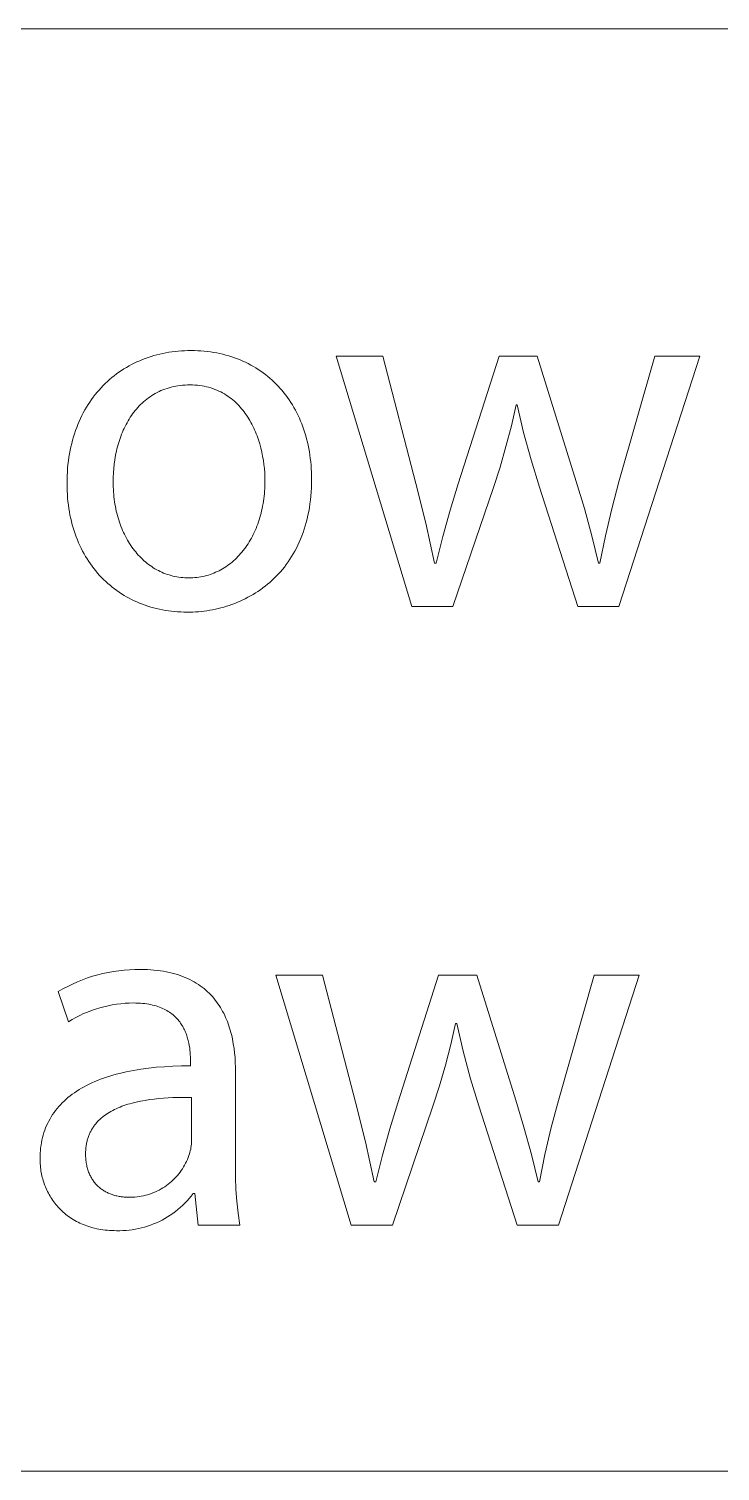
# Model space of a CAD drawing. Header units: millimetres. Extents: x -2542 to 6192, y -257 to 5845.
# Drawn here: x 4596 to 4712.9, y -256.6 to -12.5 of the extents above; entities that cross this region are included whole.
import ezdxf

# ---------------------------------------------------------------- set-up
doc = ezdxf.new("R2010")
doc.units = ezdxf.units.MM
doc.header["$MEASUREMENT"] = 0
doc.layers.add('Domyślny', color=7, linetype='Continuous', true_color=0x000000)

msp = doc.modelspace()

# ---------------------------------------------------------------- linework, layer by layer
at = {"layer": 'Domyślny', "color": 18, "lineweight": 15, "true_color": 0x000000}
for p, q in [((2891.58, -12.52), (6183.9, -12.52)), ((4615.26, -68.47), (4615.73, -68.29)), ((4615.73, -68.29), (4616.21, -68.12)), ((4616.21, -68.12), (4616.7, -67.96)), ((4616.7, -67.96), (4617.19, -67.81)), ((4617.19, -67.81), (4617.69, -67.68)), ((4617.69, -67.68), (4618.19, -67.55)), ((4618.19, -67.55), (4618.7, -67.44)), ((4618.7, -67.44), (4619.21, -67.34)), ((4619.21, -67.34), (4619.73, -67.25)), ((4619.73, -67.25), (4620.25, -67.17)), ((4620.25, -67.17), (4620.77, -67.1)), ((4620.77, -67.1), (4621.3, -67.05)), ((4621.3, -67.05), (4621.84, -67.01)), ((4621.84, -67.01), (4622.38, -66.98)), ((4622.38, -66.98), (4622.92, -66.96)), ((4622.92, -66.96), (4623.47, -66.95)), ((4623.47, -66.95), (4624.03, -66.96)), ((4624.03, -66.96), (4624.6, -66.98)), ((4624.6, -66.98), (4625.15, -67.01)), ((4625.15, -67.01), (4625.7, -67.05)), ((4625.7, -67.05), (4626.24, -67.11)), ((4626.24, -67.11), (4626.78, -67.18)), ((4626.78, -67.18), (4627.31, -67.26)), ((4627.31, -67.26), (4627.83, -67.36)), ((4627.83, -67.36), (4628.35, -67.46)), ((4628.35, -67.46), (4628.86, -67.58)), ((4628.86, -67.58), (4629.37, -67.71)), ((4629.37, -67.71), (4629.86, -67.85)), ((4629.86, -67.85), (4630.35, -68.01)), ((4630.35, -68.01), (4630.84, -68.17)), ((4630.84, -68.17), (4631.31, -68.35)), ((4660.79, -110.24), (4648.03, -67.93)), ((4648.03, -67.93), (4655.91, -67.93)), ((4655.91, -67.93), (4661.49, -89.45)), ((4668.67, -89.51), (4675.57, -67.93)), ((4675.57, -67.93), (4682.02, -67.93)), ((4682.02, -67.93), (4688.6, -89.1)), ((4695.84, -89.16), (4701.89, -67.93)), ((4709.51, -67.93), (4695.84, -110.24)), ((4701.89, -67.93), (4709.51, -67.93)), ((4610.87, -70.91), (4611.28, -70.61)), ((4611.28, -70.61), (4611.69, -70.33)), ((4611.69, -70.33), (4612.12, -70.06)), ((4612.12, -70.06), (4612.54, -69.8)), ((4612.54, -69.8), (4612.98, -69.55)), ((4612.98, -69.55), (4613.42, -69.31)), ((4613.42, -69.31), (4613.87, -69.09)), ((4613.87, -69.09), (4614.33, -68.87)), ((4614.33, -68.87), (4614.79, -68.67)), ((4614.79, -68.67), (4615.26, -68.47)), ((4631.31, -68.35), (4631.78, -68.54)), ((4631.78, -68.54), (4632.24, -68.73)), ((4632.24, -68.73), (4632.7, -68.94)), ((4632.7, -68.94), (4633.14, -69.17)), ((4633.14, -69.17), (4633.58, -69.4)), ((4633.58, -69.4), (4634.01, -69.64)), ((4634.01, -69.64), (4634.44, -69.89)), ((4634.44, -69.89), (4634.85, -70.16)), ((4634.85, -70.16), (4635.26, -70.43)), ((4635.26, -70.43), (4635.66, -70.72)), ((4635.66, -70.72), (4636.05, -71.01)), ((4608.25, -73.25), (4608.6, -72.89)), ((4608.6, -72.89), (4608.96, -72.53)), ((4608.96, -72.53), (4609.32, -72.18)), ((4609.32, -72.18), (4609.7, -71.85)), ((4609.7, -71.85), (4610.08, -71.52)), ((4610.08, -71.52), (4610.47, -71.21)), ((4610.47, -71.21), (4610.87, -70.91)), ((4620.13, -73.14), (4619.77, -73.24)), ((4620.5, -73.06), (4620.13, -73.14)), ((4620.88, -72.98), (4620.5, -73.06)), ((4621.26, -72.92), (4620.88, -72.98)), ((4621.65, -72.86), (4621.26, -72.92)), ((4622.05, -72.82), (4621.65, -72.86)), ((4622.46, -72.79), (4622.05, -72.82)), ((4622.87, -72.78), (4622.46, -72.79)), ((4623.29, -72.77), (4622.87, -72.78)), ((4623.72, -72.78), (4623.29, -72.77)), ((4624.13, -72.8), (4623.72, -72.78)), ((4624.54, -72.83), (4624.13, -72.8)), ((4624.94, -72.87), (4624.54, -72.83)), ((4625.33, -72.93), (4624.94, -72.87)), ((4625.71, -73), (4625.33, -72.93)), ((4626.08, -73.08), (4625.71, -73)), ((4626.45, -73.17), (4626.08, -73.08)), ((4626.81, -73.28), (4626.45, -73.17)), ((4636.05, -71.01), (4636.43, -71.32)), ((4636.43, -71.32), (4636.81, -71.63)), ((4636.81, -71.63), (4637.17, -71.96)), ((4637.17, -71.96), (4637.53, -72.29)), ((4637.53, -72.29), (4637.88, -72.64)), ((4637.88, -72.64), (4638.22, -72.99)), ((4638.22, -72.99), (4638.55, -73.35)), ((4606.34, -75.67), (4606.63, -75.24)), ((4606.63, -75.24), (4606.94, -74.82)), ((4606.94, -74.82), (4607.25, -74.41)), ((4607.25, -74.41), (4607.57, -74.02)), ((4607.57, -74.02), (4607.91, -73.63)), ((4607.91, -73.63), (4608.25, -73.25)), ((4615.45, -75.61), (4615.19, -75.84)), ((4615.71, -75.38), (4615.45, -75.61)), ((4615.98, -75.17), (4615.71, -75.38)), ((4616.26, -74.96), (4615.98, -75.17)), ((4616.54, -74.76), (4616.26, -74.96)), ((4616.83, -74.56), (4616.54, -74.76)), ((4617.13, -74.38), (4616.83, -74.56)), ((4617.43, -74.2), (4617.13, -74.38)), ((4617.74, -74.04), (4617.43, -74.2)), ((4618.06, -73.88), (4617.74, -74.04)), ((4618.39, -73.73), (4618.06, -73.88)), ((4618.72, -73.59), (4618.39, -73.73)), ((4619.06, -73.47), (4618.72, -73.59)), ((4619.41, -73.35), (4619.06, -73.47)), ((4619.77, -73.24), (4619.41, -73.35)), ((4627.16, -73.39), (4626.81, -73.28)), ((4627.51, -73.52), (4627.16, -73.39)), ((4627.84, -73.65), (4627.51, -73.52)), ((4628.17, -73.8), (4627.84, -73.65)), ((4628.49, -73.96), (4628.17, -73.8)), ((4628.81, -74.12), (4628.49, -73.96)), ((4629.11, -74.3), (4628.81, -74.12)), ((4629.41, -74.48), (4629.11, -74.3)), ((4629.71, -74.68), (4629.41, -74.48)), ((4629.99, -74.88), (4629.71, -74.68)), ((4630.27, -75.09), (4629.99, -74.88)), ((4630.54, -75.31), (4630.27, -75.09)), ((4630.8, -75.54), (4630.54, -75.31)), ((4631.06, -75.77), (4630.8, -75.54)), ((4638.55, -73.35), (4638.87, -73.73)), ((4638.87, -73.73), (4639.19, -74.11)), ((4639.19, -74.11), (4639.49, -74.5)), ((4639.49, -74.5), (4639.78, -74.9)), ((4639.78, -74.9), (4640.07, -75.31)), ((4640.07, -75.31), (4640.34, -75.73)), ((4604.77, -78.44), (4605.01, -77.95)), ((4605.01, -77.95), (4605.25, -77.48)), ((4605.25, -77.48), (4605.51, -77.01)), ((4605.51, -77.01), (4605.77, -76.55)), ((4605.77, -76.55), (4606.05, -76.1)), ((4606.05, -76.1), (4606.34, -75.67)), ((4613.39, -77.96), (4613.19, -78.25)), ((4613.59, -77.67), (4613.39, -77.96)), ((4613.8, -77.39), (4613.59, -77.67)), ((4614.01, -77.12), (4613.8, -77.39)), ((4614.24, -76.85), (4614.01, -77.12)), ((4614.47, -76.59), (4614.24, -76.85)), ((4614.7, -76.33), (4614.47, -76.59)), ((4614.94, -76.08), (4614.7, -76.33)), ((4615.19, -75.84), (4614.94, -76.08)), ((4631.31, -76.02), (4631.06, -75.77)), ((4631.55, -76.27), (4631.31, -76.02)), ((4631.78, -76.52), (4631.55, -76.27)), ((4632.01, -76.79), (4631.78, -76.52)), ((4632.23, -77.06), (4632.01, -76.79)), ((4632.44, -77.34), (4632.23, -77.06)), ((4632.65, -77.62), (4632.44, -77.34)), ((4632.85, -77.91), (4632.65, -77.62)), ((4633.05, -78.2), (4632.85, -77.91)), ((4640.34, -75.73), (4640.61, -76.16)), ((4640.61, -76.16), (4640.87, -76.59)), ((4640.87, -76.59), (4641.11, -77.04)), ((4641.11, -77.04), (4641.35, -77.49)), ((4641.35, -77.49), (4641.57, -77.95)), ((4641.57, -77.95), (4641.79, -78.42)), ((4678.45, -76.16), (4677.64, -79.69)), ((4678.62, -76.16), (4678.45, -76.16)), ((4679.72, -80.83), (4678.62, -76.16)), ((4603.76, -81.02), (4603.94, -80.48)), ((4603.94, -80.48), (4604.13, -79.96)), ((4604.13, -79.96), (4604.33, -79.44)), ((4604.33, -79.44), (4604.55, -78.94)), ((4604.55, -78.94), (4604.77, -78.44)), ((4612.01, -80.45), (4611.87, -80.79)), ((4612.16, -80.13), (4612.01, -80.45)), ((4612.32, -79.8), (4612.16, -80.13)), ((4612.48, -79.48), (4612.32, -79.8)), ((4612.65, -79.17), (4612.48, -79.48)), ((4612.82, -78.86), (4612.65, -79.17)), ((4613.01, -78.55), (4612.82, -78.86)), ((4613.19, -78.25), (4613.01, -78.55)), ((4633.23, -78.5), (4633.05, -78.2)), ((4633.41, -78.8), (4633.23, -78.5)), ((4633.59, -79.11), (4633.41, -78.8)), ((4633.76, -79.43), (4633.59, -79.11)), ((4633.92, -79.74), (4633.76, -79.43)), ((4634.07, -80.06), (4633.92, -79.74)), ((4634.22, -80.39), (4634.07, -80.06)), ((4634.36, -80.72), (4634.22, -80.39)), ((4641.79, -78.42), (4642, -78.89)), ((4642, -78.89), (4642.19, -79.38)), ((4642.19, -79.38), (4642.38, -79.87)), ((4642.38, -79.87), (4642.55, -80.37)), ((4642.55, -80.37), (4642.72, -80.88)), ((4677.64, -79.69), (4676.73, -83.21)), ((4603.15, -83.25), (4603.29, -82.68)), ((4603.29, -82.68), (4603.43, -82.12)), ((4603.43, -82.12), (4603.59, -81.56)), ((4603.59, -81.56), (4603.76, -81.02)), ((4611.15, -82.87), (4611.05, -83.22)), ((4611.25, -82.51), (4611.15, -82.87)), ((4611.36, -82.16), (4611.25, -82.51)), ((4611.48, -81.81), (4611.36, -82.16)), ((4611.6, -81.47), (4611.48, -81.81)), ((4611.73, -81.12), (4611.6, -81.47)), ((4611.87, -80.79), (4611.73, -81.12)), ((4634.5, -81.05), (4634.36, -80.72)), ((4634.63, -81.39), (4634.5, -81.05)), ((4634.75, -81.72), (4634.63, -81.39)), ((4634.87, -82.06), (4634.75, -81.72)), ((4634.98, -82.41), (4634.87, -82.06)), ((4635.08, -82.75), (4634.98, -82.41)), ((4635.27, -83.44), (4635.08, -82.75)), ((4642.72, -80.88), (4642.87, -81.4)), ((4642.87, -81.4), (4643.01, -81.92)), ((4643.01, -81.92), (4643.15, -82.45)), ((4643.15, -82.45), (4643.27, -82.99)), ((4680.97, -85.47), (4679.72, -80.83)), ((4602.74, -85.63), (4602.82, -85.02)), ((4602.82, -85.02), (4602.92, -84.42)), ((4602.92, -84.42), (4603.03, -83.83)), ((4603.03, -83.83), (4603.15, -83.25)), ((4610.58, -85.42), (4610.48, -86.16)), ((4610.71, -84.68), (4610.58, -85.42)), ((4610.87, -83.95), (4610.71, -84.68)), ((4610.95, -83.58), (4610.87, -83.95)), ((4611.05, -83.22), (4610.95, -83.58)), ((4635.44, -84.14), (4635.27, -83.44)), ((4635.58, -84.84), (4635.44, -84.14)), ((4635.7, -85.55), (4635.58, -84.84)), ((4643.27, -82.99), (4643.38, -83.53)), ((4643.38, -83.53), (4643.48, -84.08)), ((4643.48, -84.08), (4643.56, -84.64)), ((4643.56, -84.64), (4643.64, -85.21)), ((4643.64, -85.21), (4643.71, -85.78)), ((4676.73, -83.21), (4675.72, -86.69)), ((4602.52, -88.15), (4602.56, -87.51)), ((4602.56, -87.51), (4602.6, -86.87)), ((4602.6, -86.87), (4602.66, -86.25)), ((4602.66, -86.25), (4602.74, -85.63)), ((4610.34, -87.67), (4610.3, -88.42)), ((4610.4, -86.91), (4610.34, -87.67)), ((4610.48, -86.16), (4610.4, -86.91)), ((4635.8, -86.25), (4635.7, -85.55)), ((4635.88, -86.94), (4635.8, -86.25)), ((4635.93, -87.64), (4635.88, -86.94)), ((4635.96, -88.32), (4635.93, -87.64)), ((4643.71, -85.78), (4643.76, -86.36)), ((4643.76, -86.36), (4643.8, -86.94)), ((4643.8, -86.94), (4643.83, -87.53)), ((4643.83, -87.53), (4643.85, -88.13)), ((4675.72, -86.69), (4674.61, -90.15)), ((4682.37, -90.06), (4680.97, -85.47)), ((4602.5, -88.8), (4602.52, -88.15)), ((4602.5, -89.46), (4602.5, -88.8)), ((4602.5, -90.09), (4602.5, -89.46)), ((4602.52, -90.7), (4602.5, -90.09)), ((4610.3, -88.42), (4610.29, -89.17)), ((4610.29, -89.17), (4610.3, -89.6)), ((4610.3, -89.6), (4610.31, -90.03)), ((4610.31, -90.03), (4610.33, -90.46)), ((4635.94, -90.32), (4635.96, -89.88)), ((4635.97, -89), (4635.96, -88.32)), ((4635.96, -89.88), (4635.97, -89.44)), ((4635.97, -89.44), (4635.97, -89)), ((4643.82, -90.18), (4643.78, -90.88)), ((4643.85, -89.46), (4643.82, -90.18)), ((4643.85, -88.13), (4643.85, -88.74)), ((4643.85, -88.74), (4643.85, -89.46)), ((4661.49, -89.45), (4663.19, -96.15)), ((4667.31, -93.94), (4668.67, -89.51)), ((4674.61, -90.15), (4667.77, -110.24)), ((4688.86, -110.24), (4682.37, -90.06)), ((4688.6, -89.1), (4689.98, -93.67)), ((4694.61, -93.71), (4695.84, -89.16)), ((4602.56, -91.31), (4602.52, -90.7)), ((4602.6, -91.91), (4602.56, -91.31)), ((4602.66, -92.5), (4602.6, -91.91)), ((4602.73, -93.08), (4602.66, -92.5)), ((4610.33, -90.46), (4610.35, -90.88)), ((4610.35, -90.88), (4610.39, -91.3)), ((4610.39, -91.3), (4610.43, -91.71)), ((4610.43, -91.71), (4610.48, -92.12)), ((4610.48, -92.12), (4610.54, -92.53)), ((4610.54, -92.53), (4610.6, -92.93)), ((4635.66, -92.85), (4635.72, -92.44)), ((4635.72, -92.44), (4635.78, -92.03)), ((4635.78, -92.03), (4635.83, -91.61)), ((4635.83, -91.61), (4635.87, -91.18)), ((4635.87, -91.18), (4635.91, -90.75)), ((4635.91, -90.75), (4635.94, -90.32)), ((4643.66, -92.24), (4643.58, -92.91)), ((4643.73, -91.57), (4643.66, -92.24)), ((4643.78, -90.88), (4643.73, -91.57)), ((4602.81, -93.66), (4602.73, -93.08)), ((4602.9, -94.23), (4602.81, -93.66)), ((4603, -94.79), (4602.9, -94.23)), ((4603.12, -95.35), (4603, -94.79)), ((4610.6, -92.93), (4610.67, -93.33)), ((4610.67, -93.33), (4610.75, -93.72)), ((4610.75, -93.72), (4610.83, -94.11)), ((4610.83, -94.11), (4610.92, -94.49)), ((4610.92, -94.49), (4611.02, -94.87)), ((4611.02, -94.87), (4611.13, -95.24)), ((4635.11, -95.21), (4635.22, -94.83)), ((4635.22, -94.83), (4635.32, -94.45)), ((4635.32, -94.45), (4635.41, -94.06)), ((4635.41, -94.06), (4635.5, -93.66)), ((4635.5, -93.66), (4635.58, -93.26)), ((4635.58, -93.26), (4635.66, -92.85)), ((4643.24, -94.82), (4643.1, -95.43)), ((4643.37, -94.19), (4643.24, -94.82)), ((4643.48, -93.56), (4643.37, -94.19)), ((4643.58, -92.91), (4643.48, -93.56)), ((4666.06, -98.41), (4667.31, -93.94)), ((4689.98, -93.67), (4691.24, -98.28)), ((4693.54, -98.29), (4694.61, -93.71)), ((4603.25, -95.89), (4603.12, -95.35)), ((4603.39, -96.43), (4603.25, -95.89)), ((4603.54, -96.96), (4603.39, -96.43)), ((4603.7, -97.48), (4603.54, -96.96)), ((4603.87, -97.99), (4603.7, -97.48)), ((4611.13, -95.24), (4611.24, -95.61)), ((4611.24, -95.61), (4611.36, -95.98)), ((4611.36, -95.98), (4611.49, -96.34)), ((4611.49, -96.34), (4611.62, -96.69)), ((4611.62, -96.69), (4611.76, -97.04)), ((4611.76, -97.04), (4611.9, -97.38)), ((4611.9, -97.38), (4612.05, -97.72)), ((4634.17, -97.72), (4634.32, -97.38)), ((4634.32, -97.38), (4634.47, -97.04)), ((4634.47, -97.04), (4634.61, -96.68)), ((4634.61, -96.68), (4634.74, -96.32)), ((4634.74, -96.32), (4634.87, -95.96)), ((4634.87, -95.96), (4635, -95.59)), ((4635, -95.59), (4635.11, -95.21)), ((4642.61, -97.2), (4642.42, -97.76)), ((4642.79, -96.62), (4642.61, -97.2)), ((4642.95, -96.03), (4642.79, -96.62)), ((4643.1, -95.43), (4642.95, -96.03)), ((4663.19, -96.15), (4664.66, -102.91)), ((4604.05, -98.49), (4603.87, -97.99)), ((4604.25, -98.99), (4604.05, -98.49)), ((4604.45, -99.48), (4604.25, -98.99)), ((4604.67, -99.95), (4604.45, -99.48)), ((4604.89, -100.42), (4604.67, -99.95)), ((4612.05, -97.72), (4612.21, -98.05)), ((4612.21, -98.05), (4612.37, -98.38)), ((4612.37, -98.38), (4612.54, -98.7)), ((4612.54, -98.7), (4612.72, -99.02)), ((4612.72, -99.02), (4612.9, -99.32)), ((4612.9, -99.32), (4613.09, -99.63)), ((4613.09, -99.63), (4613.28, -99.92)), ((4613.28, -99.92), (4613.48, -100.21)), ((4632.71, -100.23), (4632.92, -99.94)), ((4632.92, -99.94), (4633.11, -99.64)), ((4633.11, -99.64), (4633.3, -99.34)), ((4633.3, -99.34), (4633.49, -99.03)), ((4633.49, -99.03), (4633.67, -98.71)), ((4633.67, -98.71), (4633.84, -98.39)), ((4633.84, -98.39), (4634, -98.06)), ((4634, -98.06), (4634.17, -97.72)), ((4641.54, -99.89), (4641.29, -100.39)), ((4641.77, -99.38), (4641.54, -99.89)), ((4642, -98.85), (4641.77, -99.38)), ((4642.21, -98.31), (4642, -98.85)), ((4642.42, -97.76), (4642.21, -98.31)), ((4664.92, -102.91), (4666.06, -98.41)), ((4691.24, -98.28), (4692.38, -102.91)), ((4692.61, -102.91), (4693.54, -98.29)), ((4605.13, -100.88), (4604.89, -100.42)), ((4605.37, -101.34), (4605.13, -100.88)), ((4605.63, -101.78), (4605.37, -101.34)), ((4605.89, -102.21), (4605.63, -101.78)), ((4606.17, -102.64), (4605.89, -102.21)), ((4613.48, -100.21), (4613.68, -100.49)), ((4613.68, -100.49), (4613.89, -100.77)), ((4613.89, -100.77), (4614.11, -101.04)), ((4614.11, -101.04), (4614.33, -101.3)), ((4614.33, -101.3), (4614.55, -101.56)), ((4614.55, -101.56), (4614.79, -101.8)), ((4614.79, -101.8), (4615.02, -102.05)), ((4615.02, -102.05), (4615.26, -102.28)), ((4615.26, -102.28), (4615.51, -102.51)), ((4630.66, -102.53), (4630.91, -102.3)), ((4630.91, -102.3), (4631.15, -102.07)), ((4631.15, -102.07), (4631.39, -101.83)), ((4631.39, -101.83), (4631.62, -101.58)), ((4631.62, -101.58), (4631.85, -101.32)), ((4631.85, -101.32), (4632.08, -101.06)), ((4632.08, -101.06), (4632.29, -100.79)), ((4632.29, -100.79), (4632.51, -100.51)), ((4632.51, -100.51), (4632.71, -100.23)), ((4640.18, -102.28), (4639.88, -102.73)), ((4640.48, -101.83), (4640.18, -102.28)), ((4640.76, -101.36), (4640.48, -101.83)), ((4641.03, -100.88), (4640.76, -101.36)), ((4641.29, -100.39), (4641.03, -100.88)), ((4606.45, -103.05), (4606.17, -102.64)), ((4606.74, -103.46), (4606.45, -103.05)), ((4607.04, -103.86), (4606.74, -103.46)), ((4607.35, -104.24), (4607.04, -103.86)), ((4607.67, -104.62), (4607.35, -104.24)), ((4608, -104.99), (4607.67, -104.62)), ((4615.51, -102.51), (4615.76, -102.72)), ((4615.76, -102.72), (4616.02, -102.94)), ((4616.02, -102.94), (4616.28, -103.14)), ((4616.28, -103.14), (4616.55, -103.33)), ((4616.55, -103.33), (4616.82, -103.52)), ((4616.82, -103.52), (4617.09, -103.7)), ((4617.09, -103.7), (4617.37, -103.87)), ((4617.37, -103.87), (4617.66, -104.04)), ((4617.66, -104.04), (4617.95, -104.19)), ((4617.95, -104.19), (4618.24, -104.34)), ((4618.24, -104.34), (4618.54, -104.47)), ((4618.54, -104.47), (4618.84, -104.6)), ((4618.84, -104.6), (4619.15, -104.72)), ((4619.15, -104.72), (4619.46, -104.83)), ((4619.46, -104.83), (4619.77, -104.93)), ((4619.77, -104.93), (4620.09, -105.03)), ((4626.09, -105.03), (4626.41, -104.94)), ((4626.41, -104.94), (4626.72, -104.84)), ((4626.72, -104.84), (4627.03, -104.73)), ((4627.03, -104.73), (4627.33, -104.61)), ((4627.33, -104.61), (4627.63, -104.48)), ((4627.63, -104.48), (4627.93, -104.35)), ((4627.93, -104.35), (4628.22, -104.2)), ((4628.22, -104.2), (4628.51, -104.05)), ((4628.51, -104.05), (4628.79, -103.89)), ((4628.79, -103.89), (4629.07, -103.72)), ((4629.07, -103.72), (4629.35, -103.54)), ((4629.35, -103.54), (4629.62, -103.35)), ((4629.62, -103.35), (4629.89, -103.16)), ((4629.89, -103.16), (4630.15, -102.96)), ((4630.15, -102.96), (4630.41, -102.75)), ((4630.41, -102.75), (4630.66, -102.53)), ((4638.24, -104.76), (4637.89, -105.13)), ((4638.59, -104.38), (4638.24, -104.76)), ((4638.92, -103.98), (4638.59, -104.38)), ((4639.25, -103.58), (4638.92, -103.98)), ((4639.57, -103.16), (4639.25, -103.58)), ((4639.88, -102.73), (4639.57, -103.16)), ((4664.66, -102.91), (4664.92, -102.91)), ((4692.38, -102.91), (4692.61, -102.91)), ((4608.34, -105.35), (4608, -104.99)), ((4608.69, -105.69), (4608.34, -105.35)), ((4609.04, -106.03), (4608.69, -105.69)), ((4609.4, -106.36), (4609.04, -106.03)), ((4609.77, -106.68), (4609.4, -106.36)), ((4610.15, -106.99), (4609.77, -106.68)), ((4610.53, -107.29), (4610.15, -106.99)), ((4610.93, -107.58), (4610.53, -107.29)), ((4620.09, -105.03), (4620.41, -105.11)), ((4620.41, -105.11), (4620.74, -105.18)), ((4620.74, -105.18), (4621.07, -105.25)), ((4621.07, -105.25), (4621.4, -105.3)), ((4621.4, -105.3), (4621.74, -105.35)), ((4621.74, -105.35), (4622.08, -105.38)), ((4622.08, -105.38), (4622.42, -105.41)), ((4622.42, -105.41), (4622.77, -105.42)), ((4622.77, -105.42), (4623.12, -105.43)), ((4623.12, -105.43), (4623.46, -105.42)), ((4623.46, -105.42), (4623.8, -105.41)), ((4623.8, -105.41), (4624.14, -105.38)), ((4624.14, -105.38), (4624.47, -105.35)), ((4624.47, -105.35), (4624.8, -105.31)), ((4624.8, -105.31), (4625.13, -105.25)), ((4625.13, -105.25), (4625.45, -105.19)), ((4625.45, -105.19), (4625.77, -105.12)), ((4625.77, -105.12), (4626.09, -105.03)), ((4635.6, -107.13), (4635.2, -107.42)), ((4636, -106.82), (4635.6, -107.13)), ((4636.39, -106.51), (4636, -106.82)), ((4636.78, -106.18), (4636.39, -106.51)), ((4637.15, -105.84), (4636.78, -106.18)), ((4637.52, -105.49), (4637.15, -105.84)), ((4637.89, -105.13), (4637.52, -105.49)), ((4611.33, -107.85), (4610.93, -107.58)), ((4611.73, -108.12), (4611.33, -107.85)), ((4612.15, -108.38), (4611.73, -108.12)), ((4612.57, -108.62), (4612.15, -108.38)), ((4613, -108.86), (4612.57, -108.62)), ((4613.43, -109.09), (4613, -108.86)), ((4613.88, -109.3), (4613.43, -109.09)), ((4614.32, -109.5), (4613.88, -109.3)), ((4614.78, -109.7), (4614.32, -109.5)), ((4615.24, -109.88), (4614.78, -109.7)), ((4630.85, -109.73), (4630.39, -109.91)), ((4631.31, -109.55), (4630.85, -109.73)), ((4631.76, -109.36), (4631.31, -109.55)), ((4632.21, -109.15), (4631.76, -109.36)), ((4632.65, -108.94), (4632.21, -109.15)), ((4633.09, -108.71), (4632.65, -108.94)), ((4633.52, -108.48), (4633.09, -108.71)), ((4633.95, -108.23), (4633.52, -108.48)), ((4634.37, -107.97), (4633.95, -108.23)), ((4634.79, -107.7), (4634.37, -107.97)), ((4635.2, -107.42), (4634.79, -107.7)), ((4615.71, -110.05), (4615.24, -109.88)), ((4616.18, -110.21), (4615.71, -110.05)), ((4616.66, -110.35), (4616.18, -110.21)), ((4617.14, -110.49), (4616.66, -110.35)), ((4617.63, -110.62), (4617.14, -110.49)), ((4618.13, -110.73), (4617.63, -110.62)), ((4618.63, -110.83), (4618.13, -110.73)), ((4619.13, -110.92), (4618.63, -110.83)), ((4619.64, -111), (4619.13, -110.92)), ((4620.16, -111.07), (4619.64, -111)), ((4620.68, -111.12), (4620.16, -111.07)), ((4621.2, -111.16), (4620.68, -111.12)), ((4621.73, -111.19), (4621.2, -111.16)), ((4622.26, -111.21), (4621.73, -111.19)), ((4622.8, -111.22), (4622.26, -111.21)), ((4623.28, -111.21), (4622.8, -111.22)), ((4623.76, -111.2), (4623.28, -111.21)), ((4624.24, -111.17), (4623.76, -111.2)), ((4624.72, -111.14), (4624.24, -111.17)), ((4625.2, -111.09), (4624.72, -111.14)), ((4625.68, -111.04), (4625.2, -111.09)), ((4626.16, -110.97), (4625.68, -111.04)), ((4626.63, -110.89), (4626.16, -110.97)), ((4627.11, -110.81), (4626.63, -110.89)), ((4627.59, -110.71), (4627.11, -110.81)), ((4628.06, -110.6), (4627.59, -110.71)), ((4628.53, -110.48), (4628.06, -110.6)), ((4629, -110.35), (4628.53, -110.48)), ((4629.47, -110.22), (4629, -110.35)), ((4629.93, -110.07), (4629.47, -110.22)), ((4630.39, -109.91), (4629.93, -110.07)), ((4667.77, -110.24), (4660.79, -110.24)), ((4695.84, -110.24), (4688.86, -110.24)), ((4605.1, -173.44), (4605.95, -173.12)), ((4605.95, -173.12), (4606.82, -172.84)), ((4606.82, -172.84), (4607.69, -172.59)), ((4607.69, -172.59), (4608.57, -172.37)), ((4608.57, -172.37), (4609.46, -172.17)), ((4609.46, -172.17), (4610.36, -172.01)), ((4610.36, -172.01), (4611.26, -171.89)), ((4611.26, -171.89), (4612.16, -171.79)), ((4612.16, -171.79), (4613.07, -171.72)), ((4613.07, -171.72), (4613.98, -171.69)), ((4613.98, -171.69), (4614.89, -171.68)), ((4614.89, -171.68), (4615.49, -171.69)), ((4615.49, -171.69), (4616.08, -171.71)), ((4616.08, -171.71), (4616.65, -171.74)), ((4616.65, -171.74), (4617.2, -171.78)), ((4617.2, -171.78), (4617.75, -171.84)), ((4617.75, -171.84), (4618.28, -171.91)), ((4618.28, -171.91), (4618.79, -171.99)), ((4618.79, -171.99), (4619.3, -172.08)), ((4619.3, -172.08), (4619.79, -172.18)), ((4619.79, -172.18), (4620.27, -172.29)), ((4620.27, -172.29), (4620.73, -172.42)), ((4620.73, -172.42), (4621.18, -172.55)), ((4621.18, -172.55), (4621.62, -172.7)), ((4621.62, -172.7), (4622.05, -172.85)), ((4622.05, -172.85), (4622.46, -173.02)), ((4622.46, -173.02), (4622.87, -173.2)), ((4622.87, -173.2), (4623.26, -173.38)), ((4650.57, -214.94), (4637.8, -172.62)), ((4637.8, -172.62), (4645.68, -172.62)), ((4645.68, -172.62), (4651.27, -194.14)), ((4658.45, -194.23), (4665.34, -172.62)), ((4665.34, -172.62), (4671.8, -172.62)), ((4671.8, -172.62), (4678.37, -193.82)), ((4685.61, -193.85), (4691.66, -172.62)), ((4699.28, -172.62), (4685.61, -214.94)), ((4691.66, -172.62), (4699.28, -172.62)), ((4601.02, -175.43), (4601.8, -174.98)), ((4602.73, -180.52), (4601.02, -175.43)), ((4601.8, -174.98), (4602.61, -174.55)), ((4602.61, -174.55), (4603.42, -174.15)), ((4603.42, -174.15), (4604.26, -173.78)), ((4604.26, -173.78), (4605.1, -173.44)), ((4623.26, -173.38), (4623.64, -173.58)), ((4623.64, -173.58), (4624.01, -173.78)), ((4624.01, -173.78), (4624.36, -173.99)), ((4624.36, -173.99), (4624.71, -174.21)), ((4624.71, -174.21), (4625.04, -174.44)), ((4625.04, -174.44), (4625.36, -174.68)), ((4625.36, -174.68), (4625.68, -174.93)), ((4625.68, -174.93), (4625.98, -175.18)), ((4625.98, -175.18), (4626.27, -175.44)), ((4626.27, -175.44), (4626.55, -175.71)), ((4626.55, -175.71), (4626.82, -175.99)), ((4608.72, -177.98), (4608.02, -178.17)), ((4609.43, -177.82), (4608.72, -177.98)), ((4610.14, -177.68), (4609.43, -177.82)), ((4610.86, -177.56), (4610.14, -177.68)), ((4611.58, -177.47), (4610.86, -177.56)), ((4612.31, -177.41), (4611.58, -177.47)), ((4613.03, -177.37), (4612.31, -177.41)), ((4613.76, -177.35), (4613.03, -177.37)), ((4614.16, -177.36), (4613.76, -177.35)), ((4614.55, -177.37), (4614.16, -177.36)), ((4614.92, -177.39), (4614.55, -177.37)), ((4615.29, -177.42), (4614.92, -177.39)), ((4615.65, -177.46), (4615.29, -177.42)), ((4616, -177.51), (4615.65, -177.46)), ((4616.33, -177.57), (4616, -177.51)), ((4616.66, -177.63), (4616.33, -177.57)), ((4616.97, -177.7), (4616.66, -177.63)), ((4617.28, -177.78), (4616.97, -177.7)), ((4617.58, -177.86), (4617.28, -177.78)), ((4617.86, -177.96), (4617.58, -177.86)), ((4618.14, -178.06), (4617.86, -177.96)), ((4618.41, -178.16), (4618.14, -178.06)), ((4618.67, -178.27), (4618.41, -178.16)), ((4626.82, -175.99), (4627.08, -176.27)), ((4627.08, -176.27), (4627.33, -176.56)), ((4627.33, -176.56), (4627.57, -176.86)), ((4627.57, -176.86), (4627.8, -177.16)), ((4627.8, -177.16), (4628.02, -177.47)), ((4628.02, -177.47), (4628.23, -177.79)), ((4628.23, -177.79), (4628.44, -178.11)), ((4628.44, -178.11), (4628.63, -178.43)), ((4603.36, -180.15), (4602.73, -180.52)), ((4603.99, -179.8), (4603.36, -180.15)), ((4604.64, -179.47), (4603.99, -179.8)), ((4605.3, -179.16), (4604.64, -179.47)), ((4605.97, -178.88), (4605.3, -179.16)), ((4606.64, -178.62), (4605.97, -178.88)), ((4607.33, -178.38), (4606.64, -178.62)), ((4608.02, -178.17), (4607.33, -178.38)), ((4618.92, -178.39), (4618.67, -178.27)), ((4619.16, -178.51), (4618.92, -178.39)), ((4619.39, -178.64), (4619.16, -178.51)), ((4619.61, -178.78), (4619.39, -178.64)), ((4619.83, -178.92), (4619.61, -178.78)), ((4620.04, -179.06), (4619.83, -178.92)), ((4620.24, -179.21), (4620.04, -179.06)), ((4620.43, -179.37), (4620.24, -179.21)), ((4620.61, -179.53), (4620.43, -179.37)), ((4620.79, -179.69), (4620.61, -179.53)), ((4620.96, -179.86), (4620.79, -179.69)), ((4621.12, -180.03), (4620.96, -179.86)), ((4621.27, -180.2), (4621.12, -180.03)), ((4621.42, -180.38), (4621.27, -180.2)), ((4621.56, -180.56), (4621.42, -180.38)), ((4621.69, -180.75), (4621.56, -180.56)), ((4628.63, -178.43), (4628.81, -178.77)), ((4628.81, -178.77), (4628.99, -179.1)), ((4628.99, -179.1), (4629.16, -179.45)), ((4629.16, -179.45), (4629.32, -179.79)), ((4629.32, -179.79), (4629.47, -180.14)), ((4629.47, -180.14), (4629.61, -180.5)), ((4629.61, -180.5), (4629.75, -180.86)), ((4621.82, -180.93), (4621.69, -180.75)), ((4621.94, -181.12), (4621.82, -180.93)), ((4622.06, -181.32), (4621.94, -181.12)), ((4622.16, -181.51), (4622.06, -181.32)), ((4622.27, -181.71), (4622.16, -181.51)), ((4622.36, -181.9), (4622.27, -181.71)), ((4622.46, -182.1), (4622.36, -181.9)), ((4622.54, -182.31), (4622.46, -182.1)), ((4622.62, -182.51), (4622.54, -182.31)), ((4622.7, -182.71), (4622.62, -182.51)), ((4622.77, -182.91), (4622.7, -182.71)), ((4622.83, -183.12), (4622.77, -182.91)), ((4629.75, -180.86), (4629.87, -181.22)), ((4629.87, -181.22), (4629.99, -181.59)), ((4629.99, -181.59), (4630.1, -181.96)), ((4630.1, -181.96), (4630.21, -182.34)), ((4630.21, -182.34), (4630.31, -182.71)), ((4630.31, -182.71), (4630.4, -183.09)), ((4668.22, -180.85), (4667.41, -184.39)), ((4668.4, -180.85), (4668.22, -180.85)), ((4669.49, -185.53), (4668.4, -180.85)), ((4622.9, -183.32), (4622.83, -183.12)), ((4622.95, -183.53), (4622.9, -183.32)), ((4623, -183.73), (4622.95, -183.53)), ((4623.05, -183.94), (4623, -183.73)), ((4623.1, -184.14), (4623.05, -183.94)), ((4623.17, -184.54), (4623.1, -184.14)), ((4623.24, -184.94), (4623.17, -184.54)), ((4623.29, -185.34), (4623.24, -184.94)), ((4623.32, -185.72), (4623.29, -185.34)), ((4630.4, -183.09), (4630.48, -183.48)), ((4630.48, -183.48), (4630.55, -183.86)), ((4630.55, -183.86), (4630.62, -184.25)), ((4630.62, -184.25), (4630.75, -185.03)), ((4630.75, -185.03), (4630.84, -185.81)), ((4667.41, -184.39), (4666.5, -187.9)), ((4623.35, -186.1), (4623.32, -185.72)), ((4623.37, -186.46), (4623.35, -186.1)), ((4623.38, -186.82), (4623.37, -186.46)), ((4623.38, -187.15), (4623.38, -186.82)), ((4623.38, -188), (4623.38, -187.15)), ((4630.84, -185.81), (4630.91, -186.6)), ((4630.91, -186.6), (4630.96, -187.4)), ((4630.96, -187.4), (4630.99, -188.19)), ((4666.5, -187.9), (4665.49, -191.38)), ((4670.74, -190.18), (4669.49, -185.53)), ((4607.67, -190.45), (4608.16, -190.26)), ((4608.16, -190.26), (4608.67, -190.07)), ((4608.67, -190.07), (4609.18, -189.9)), ((4609.18, -189.9), (4609.71, -189.73)), ((4609.71, -189.73), (4610.25, -189.57)), ((4610.25, -189.57), (4610.8, -189.41)), ((4610.8, -189.41), (4611.36, -189.27)), ((4611.36, -189.27), (4612.52, -189)), ((4612.52, -189), (4613.73, -188.76)), ((4613.73, -188.76), (4614.98, -188.55)), ((4614.98, -188.55), (4616.27, -188.38)), ((4616.27, -188.38), (4617.6, -188.24)), ((4617.6, -188.24), (4618.98, -188.13)), ((4618.98, -188.13), (4620.41, -188.05)), ((4620.41, -188.05), (4621.87, -188.01)), ((4621.87, -188.01), (4623.38, -188)), ((4630.99, -188.19), (4631, -188.99)), ((4631, -188.99), (4631, -204.84)), ((4672.15, -194.78), (4670.74, -190.18)), ((4603.02, -193.07), (4603.38, -192.8)), ((4603.38, -192.8), (4603.75, -192.53)), ((4603.75, -192.53), (4604.14, -192.27)), ((4604.14, -192.27), (4604.54, -192.02)), ((4604.54, -192.02), (4604.95, -191.77)), ((4604.95, -191.77), (4605.37, -191.53)), ((4605.37, -191.53), (4605.81, -191.3)), ((4605.81, -191.3), (4606.26, -191.08)), ((4606.26, -191.08), (4606.71, -190.86)), ((4606.71, -190.86), (4607.19, -190.65)), ((4607.19, -190.65), (4607.67, -190.45)), ((4665.49, -191.38), (4664.38, -194.84)), ((4600.55, -195.55), (4600.82, -195.21)), ((4600.82, -195.21), (4601.09, -194.89)), ((4601.09, -194.89), (4601.38, -194.57)), ((4601.38, -194.57), (4601.68, -194.25)), ((4601.68, -194.25), (4602, -193.95)), ((4602, -193.95), (4602.33, -193.65)), ((4602.33, -193.65), (4602.66, -193.36)), ((4602.66, -193.36), (4603.02, -193.07)), ((4610.83, -195.24), (4610.52, -195.38)), ((4611.14, -195.1), (4610.83, -195.24)), ((4611.46, -194.97), (4611.14, -195.1)), ((4611.78, -194.84), (4611.46, -194.97)), ((4612.11, -194.72), (4611.78, -194.84)), ((4612.45, -194.61), (4612.11, -194.72)), ((4612.79, -194.5), (4612.45, -194.61)), ((4613.14, -194.4), (4612.79, -194.5)), ((4613.49, -194.3), (4613.14, -194.4)), ((4614.21, -194.12), (4613.49, -194.3)), ((4614.94, -193.96), (4614.21, -194.12)), ((4615.69, -193.83), (4614.94, -193.96)), ((4616.45, -193.71), (4615.69, -193.83)), ((4617.22, -193.61), (4616.45, -193.71)), ((4618.01, -193.53), (4617.22, -193.61)), ((4618.79, -193.46), (4618.01, -193.53)), ((4619.59, -193.41), (4618.79, -193.46)), ((4620.38, -193.37), (4619.59, -193.41)), ((4621.98, -193.34), (4620.38, -193.37)), ((4623.56, -193.35), (4621.98, -193.34)), ((4623.56, -200.71), (4623.56, -193.35)), ((4651.27, -194.14), (4652.97, -200.85)), ((4657.09, -198.66), (4658.45, -194.23)), ((4664.38, -194.84), (4657.55, -214.94)), ((4678.63, -214.94), (4672.15, -194.78)), ((4678.37, -193.82), (4679.76, -198.38)), ((4684.39, -198.4), (4685.61, -193.85)), ((4599.23, -197.71), (4599.41, -197.33)), ((4599.41, -197.33), (4599.62, -196.96)), ((4599.62, -196.96), (4599.83, -196.6)), ((4599.83, -196.6), (4600.06, -196.24)), ((4600.06, -196.24), (4600.3, -195.89)), ((4600.3, -195.89), (4600.55, -195.55)), ((4607.46, -197.66), (4607.36, -197.78)), ((4607.56, -197.55), (4607.46, -197.66)), ((4607.67, -197.43), (4607.56, -197.55)), ((4607.77, -197.32), (4607.67, -197.43)), ((4607.88, -197.21), (4607.77, -197.32)), ((4608, -197.1), (4607.88, -197.21)), ((4608.11, -196.99), (4608, -197.1)), ((4608.23, -196.89), (4608.11, -196.99)), ((4608.34, -196.79), (4608.23, -196.89)), ((4608.47, -196.69), (4608.34, -196.79)), ((4608.59, -196.59), (4608.47, -196.69)), ((4608.84, -196.39), (4608.59, -196.59)), ((4609.1, -196.21), (4608.84, -196.39)), ((4609.37, -196.03), (4609.1, -196.21)), ((4609.65, -195.86), (4609.37, -196.03)), ((4609.93, -195.69), (4609.65, -195.86)), ((4610.22, -195.53), (4609.93, -195.69)), ((4610.52, -195.38), (4610.22, -195.53)), ((4598.26, -200.55), (4598.36, -200.12)), ((4598.36, -200.12), (4598.47, -199.7)), ((4598.47, -199.7), (4598.6, -199.29)), ((4598.6, -199.29), (4598.73, -198.88)), ((4598.73, -198.88), (4598.88, -198.48)), ((4598.88, -198.48), (4599.05, -198.09)), ((4599.05, -198.09), (4599.23, -197.71)), ((4606.07, -200.11), (4606.02, -200.27)), ((4606.12, -199.95), (4606.07, -200.11)), ((4606.18, -199.8), (4606.12, -199.95)), ((4606.24, -199.65), (4606.18, -199.8)), ((4606.3, -199.51), (4606.24, -199.65)), ((4606.36, -199.36), (4606.3, -199.51)), ((4606.43, -199.22), (4606.36, -199.36)), ((4606.5, -199.08), (4606.43, -199.22)), ((4606.58, -198.94), (4606.5, -199.08)), ((4606.65, -198.8), (4606.58, -198.94)), ((4606.73, -198.67), (4606.65, -198.8)), ((4606.81, -198.53), (4606.73, -198.67)), ((4606.9, -198.4), (4606.81, -198.53)), ((4606.99, -198.27), (4606.9, -198.4)), ((4607.08, -198.15), (4606.99, -198.27)), ((4607.17, -198.02), (4607.08, -198.15)), ((4607.26, -197.9), (4607.17, -198.02)), ((4607.36, -197.78), (4607.26, -197.9)), ((4655.84, -203.12), (4657.09, -198.66)), ((4679.76, -198.38), (4681.02, -202.98)), ((4683.31, -202.99), (4684.39, -198.4)), ((4597.96, -202.79), (4597.99, -202.33)), ((4597.99, -202.33), (4598.04, -201.87)), ((4598.04, -201.87), (4598.1, -201.42)), ((4598.1, -201.42), (4598.17, -200.98)), ((4598.17, -200.98), (4598.26, -200.55)), ((4605.65, -202.51), (4605.64, -202.7)), ((4605.66, -202.32), (4605.65, -202.51)), ((4605.67, -202.14), (4605.66, -202.32)), ((4605.68, -201.95), (4605.67, -202.14)), ((4605.7, -201.78), (4605.68, -201.95)), ((4605.73, -201.6), (4605.7, -201.78)), ((4605.75, -201.42), (4605.73, -201.6)), ((4605.78, -201.25), (4605.75, -201.42)), ((4605.81, -201.08), (4605.78, -201.25)), ((4605.85, -200.91), (4605.81, -201.08)), ((4605.88, -200.75), (4605.85, -200.91)), ((4605.93, -200.58), (4605.88, -200.75)), ((4605.97, -200.42), (4605.93, -200.58)), ((4606.02, -200.27), (4605.97, -200.42)), ((4623.28, -202.62), (4623.35, -202.35)), ((4623.35, -202.35), (4623.41, -202.08)), ((4623.41, -202.08), (4623.46, -201.81)), ((4623.46, -201.81), (4623.49, -201.54)), ((4623.49, -201.54), (4623.53, -201.26)), ((4623.53, -201.26), (4623.55, -200.98)), ((4623.55, -200.98), (4623.56, -200.71)), ((4652.97, -200.85), (4654.44, -207.61)), ((4597.93, -203.73), (4597.94, -203.26)), ((4597.94, -204.02), (4597.93, -203.73)), ((4597.94, -203.26), (4597.96, -202.79)), ((4597.95, -204.31), (4597.94, -204.02)), ((4597.96, -204.59), (4597.95, -204.31)), ((4597.99, -204.88), (4597.96, -204.59)), ((4598.01, -205.17), (4597.99, -204.88)), ((4605.64, -202.7), (4605.64, -202.89)), ((4605.64, -202.89), (4605.64, -203.12)), ((4605.64, -203.12), (4605.65, -203.35)), ((4605.65, -203.35), (4605.66, -203.57)), ((4605.66, -203.57), (4605.68, -203.79)), ((4605.68, -203.79), (4605.7, -204.01)), ((4605.7, -204.01), (4605.73, -204.22)), ((4605.73, -204.22), (4605.76, -204.43)), ((4605.76, -204.43), (4605.79, -204.63)), ((4605.79, -204.63), (4605.83, -204.83)), ((4605.83, -204.83), (4605.87, -205.03)), ((4622.21, -205.1), (4622.39, -204.79)), ((4622.39, -204.79), (4622.56, -204.47)), ((4622.56, -204.47), (4622.72, -204.15)), ((4622.72, -204.15), (4622.86, -203.82)), ((4622.86, -203.82), (4623, -203.49)), ((4623, -203.49), (4623.12, -203.15)), ((4623.12, -203.15), (4623.21, -202.89)), ((4623.21, -202.89), (4623.28, -202.62)), ((4631, -204.84), (4631, -206.86)), ((4654.7, -207.61), (4655.84, -203.12)), ((4681.02, -202.98), (4682.15, -207.61)), ((4682.38, -207.61), (4683.31, -202.99)), ((4598.05, -205.45), (4598.01, -205.17)), ((4598.09, -205.73), (4598.05, -205.45)), ((4598.14, -206.02), (4598.09, -205.73)), ((4598.19, -206.3), (4598.14, -206.02)), ((4598.26, -206.58), (4598.19, -206.3)), ((4598.32, -206.86), (4598.26, -206.58)), ((4598.4, -207.13), (4598.32, -206.86)), ((4598.48, -207.41), (4598.4, -207.13)), ((4598.56, -207.68), (4598.48, -207.41)), ((4605.87, -205.03), (4605.92, -205.22)), ((4605.92, -205.22), (4605.97, -205.41)), ((4605.97, -205.41), (4606.03, -205.6)), ((4606.03, -205.6), (4606.09, -205.78)), ((4606.09, -205.78), (4606.15, -205.96)), ((4606.15, -205.96), (4606.22, -206.13)), ((4606.22, -206.13), (4606.29, -206.3)), ((4606.29, -206.3), (4606.37, -206.47)), ((4606.37, -206.47), (4606.45, -206.63)), ((4606.45, -206.63), (4606.53, -206.79)), ((4606.53, -206.79), (4606.62, -206.95)), ((4606.62, -206.95), (4606.71, -207.1)), ((4606.71, -207.1), (4606.8, -207.25)), ((4606.8, -207.25), (4606.9, -207.39)), ((4606.9, -207.39), (4607, -207.53)), ((4620.16, -207.57), (4620.42, -207.33)), ((4620.42, -207.33), (4620.68, -207.08)), ((4620.68, -207.08), (4620.92, -206.82)), ((4620.92, -206.82), (4621.16, -206.55)), ((4621.16, -206.55), (4621.39, -206.28)), ((4621.39, -206.28), (4621.61, -205.99)), ((4621.61, -205.99), (4621.82, -205.7)), ((4621.82, -205.7), (4622.02, -205.4)), ((4622.02, -205.4), (4622.21, -205.1)), ((4631, -206.86), (4631.07, -208.89)), ((4598.66, -207.95), (4598.56, -207.68)), ((4598.75, -208.22), (4598.66, -207.95)), ((4598.86, -208.49), (4598.75, -208.22)), ((4598.97, -208.75), (4598.86, -208.49)), ((4599.09, -209.01), (4598.97, -208.75)), ((4599.21, -209.27), (4599.09, -209.01)), ((4599.34, -209.53), (4599.21, -209.27)), ((4599.48, -209.78), (4599.34, -209.53)), ((4599.63, -210.03), (4599.48, -209.78)), ((4607, -207.53), (4607.1, -207.67)), ((4607.1, -207.67), (4607.21, -207.81)), ((4607.21, -207.81), (4607.32, -207.94)), ((4607.32, -207.94), (4607.44, -208.06)), ((4607.44, -208.06), (4607.55, -208.18)), ((4607.55, -208.18), (4607.67, -208.3)), ((4607.67, -208.3), (4607.79, -208.42)), ((4607.79, -208.42), (4607.92, -208.53)), ((4607.92, -208.53), (4608.05, -208.64)), ((4608.05, -208.64), (4608.18, -208.74)), ((4608.18, -208.74), (4608.31, -208.84)), ((4608.31, -208.84), (4608.45, -208.94)), ((4608.45, -208.94), (4608.59, -209.03)), ((4608.59, -209.03), (4608.73, -209.12)), ((4608.73, -209.12), (4608.87, -209.21)), ((4608.87, -209.21), (4609.02, -209.29)), ((4609.02, -209.29), (4609.17, -209.37)), ((4609.17, -209.37), (4609.32, -209.45)), ((4609.32, -209.45), (4609.47, -209.52)), ((4609.47, -209.52), (4609.63, -209.59)), ((4609.63, -209.59), (4609.79, -209.65)), ((4609.79, -209.65), (4609.95, -209.71)), ((4609.95, -209.71), (4610.11, -209.77)), ((4610.11, -209.77), (4610.27, -209.83)), ((4610.27, -209.83), (4610.44, -209.88)), ((4610.44, -209.88), (4610.6, -209.92)), ((4615.76, -209.9), (4616.1, -209.81)), ((4616.1, -209.81), (4616.45, -209.7)), ((4616.45, -209.7), (4616.79, -209.58)), ((4616.79, -209.58), (4617.12, -209.45)), ((4617.12, -209.45), (4617.45, -209.31)), ((4617.45, -209.31), (4617.78, -209.16)), ((4617.78, -209.16), (4618.1, -209)), ((4618.1, -209), (4618.41, -208.83)), ((4618.41, -208.83), (4618.72, -208.64)), ((4618.72, -208.64), (4619.02, -208.45)), ((4619.02, -208.45), (4619.32, -208.24)), ((4619.32, -208.24), (4619.6, -208.03)), ((4619.6, -208.03), (4619.88, -207.81)), ((4619.88, -207.81), (4620.16, -207.57)), ((4623.82, -209.61), (4623.49, -210.03)), ((4624.11, -209.61), (4623.82, -209.61)), ((4624.69, -214.93), (4624.11, -209.61)), ((4631.07, -208.89), (4631.21, -210.91)), ((4654.44, -207.61), (4654.7, -207.61)), ((4682.15, -207.61), (4682.38, -207.61)), ((4599.77, -210.28), (4599.63, -210.03)), ((4599.93, -210.52), (4599.77, -210.28)), ((4600.09, -210.76), (4599.93, -210.52)), ((4600.26, -210.99), (4600.09, -210.76)), ((4600.44, -211.23), (4600.26, -210.99)), ((4600.62, -211.45), (4600.44, -211.23)), ((4600.81, -211.68), (4600.62, -211.45)), ((4601, -211.9), (4600.81, -211.68)), ((4601.2, -212.11), (4601, -211.9)), ((4601.41, -212.32), (4601.2, -212.11)), ((4601.62, -212.53), (4601.41, -212.32)), ((4610.6, -209.92), (4610.77, -209.97)), ((4610.77, -209.97), (4610.94, -210.01)), ((4610.94, -210.01), (4611.12, -210.04)), ((4611.12, -210.04), (4611.29, -210.08)), ((4611.29, -210.08), (4611.46, -210.11)), ((4611.46, -210.11), (4611.64, -210.13)), ((4611.64, -210.13), (4611.82, -210.16)), ((4611.82, -210.16), (4612, -210.17)), ((4612, -210.17), (4612.18, -210.19)), ((4612.18, -210.19), (4612.36, -210.2)), ((4612.36, -210.2), (4612.54, -210.21)), ((4612.54, -210.21), (4612.73, -210.22)), ((4612.73, -210.22), (4612.91, -210.22)), ((4612.91, -210.22), (4613.27, -210.22)), ((4613.27, -210.22), (4613.63, -210.21)), ((4613.63, -210.21), (4613.99, -210.19)), ((4613.99, -210.19), (4614.35, -210.16)), ((4614.35, -210.16), (4614.7, -210.11)), ((4614.7, -210.11), (4615.06, -210.05)), ((4615.06, -210.05), (4615.41, -209.98)), ((4615.41, -209.98), (4615.76, -209.9)), ((4621.25, -212.31), (4620.83, -212.64)), ((4621.65, -211.96), (4621.25, -212.31)), ((4622.05, -211.6), (4621.65, -211.96)), ((4622.43, -211.23), (4622.05, -211.6)), ((4622.8, -210.84), (4622.43, -211.23)), ((4623.15, -210.44), (4622.8, -210.84)), ((4623.49, -210.03), (4623.15, -210.44)), ((4631.21, -210.91), (4631.42, -212.92)), ((4601.84, -212.73), (4601.62, -212.53)), ((4602.06, -212.93), (4601.84, -212.73)), ((4602.29, -213.12), (4602.06, -212.93)), ((4602.53, -213.3), (4602.29, -213.12)), ((4602.77, -213.49), (4602.53, -213.3)), ((4603.02, -213.66), (4602.77, -213.49)), ((4603.28, -213.83), (4603.02, -213.66)), ((4603.54, -213.99), (4603.28, -213.83)), ((4603.81, -214.15), (4603.54, -213.99)), ((4604.09, -214.31), (4603.81, -214.15)), ((4604.37, -214.45), (4604.09, -214.31)), ((4604.65, -214.59), (4604.37, -214.45)), ((4604.95, -214.73), (4604.65, -214.59)), ((4605.25, -214.85), (4604.95, -214.73)), ((4617.14, -214.75), (4616.64, -214.95)), ((4617.63, -214.55), (4617.14, -214.75)), ((4618.11, -214.32), (4617.63, -214.55)), ((4618.59, -214.08), (4618.11, -214.32)), ((4619.06, -213.82), (4618.59, -214.08)), ((4619.51, -213.55), (4619.06, -213.82)), ((4619.96, -213.26), (4619.51, -213.55)), ((4620.4, -212.96), (4619.96, -213.26)), ((4620.83, -212.64), (4620.4, -212.96)), ((4631.42, -212.92), (4631.7, -214.93)), ((4605.55, -214.97), (4605.25, -214.85)), ((4605.86, -215.09), (4605.55, -214.97)), ((4606.18, -215.19), (4605.86, -215.09)), ((4606.51, -215.29), (4606.18, -215.19)), ((4606.84, -215.39), (4606.51, -215.29)), ((4607.17, -215.47), (4606.84, -215.39)), ((4607.52, -215.55), (4607.17, -215.47)), ((4607.87, -215.62), (4607.52, -215.55)), ((4608.22, -215.68), (4607.87, -215.62)), ((4608.58, -215.74), (4608.22, -215.68)), ((4608.95, -215.78), (4608.58, -215.74)), ((4609.32, -215.82), (4608.95, -215.78)), ((4609.7, -215.85), (4609.32, -215.82)), ((4610.09, -215.87), (4609.7, -215.85)), ((4610.48, -215.88), (4610.09, -215.87)), ((4610.88, -215.89), (4610.48, -215.88)), ((4611.41, -215.89), (4610.88, -215.89)), ((4611.94, -215.88), (4611.41, -215.89)), ((4612.48, -215.85), (4611.94, -215.88)), ((4613.01, -215.8), (4612.48, -215.85)), ((4613.54, -215.73), (4613.01, -215.8)), ((4614.06, -215.64), (4613.54, -215.73)), ((4614.59, -215.54), (4614.06, -215.64)), ((4615.11, -215.42), (4614.59, -215.54)), ((4615.62, -215.28), (4615.11, -215.42)), ((4616.13, -215.12), (4615.62, -215.28)), ((4616.64, -214.95), (4616.13, -215.12)), ((4631.7, -214.93), (4624.69, -214.93)), ((4657.55, -214.94), (4650.57, -214.94)), ((4685.61, -214.94), (4678.63, -214.94)), ((6183.9, -256.57), (-2541.7, -256.57)), ((6183.9, -256.57), (2891.58, -256.57))]:
    msp.add_line(p, q, dxfattribs=at)

doc.saveas('drawing.dxf')
